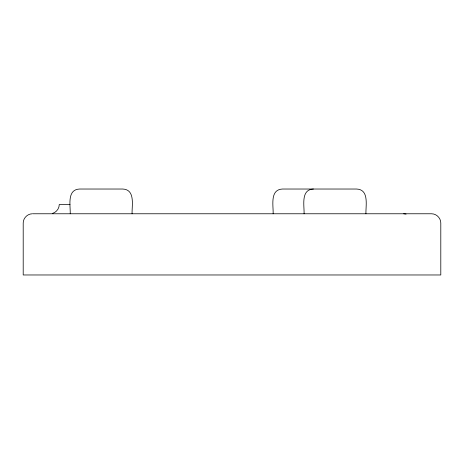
<?xml version="1.0" encoding="UTF-8"?>
<svg xmlns="http://www.w3.org/2000/svg" width="464" height="464" viewBox="0 0 464 464"><rect width="100%" height="100%" fill="white"/><g stroke="black" fill="none" stroke-linecap="round" stroke-linejoin="round"><path stroke-width="0.7" d="M52.391 213.457C56.353 212.373 59.247 208.597 59.27 204.491L70.006 204.491M32.48 213.771C27.515 213.742 23.171 218.086 23.2 223.051L23.2 274.972L440.8 274.972L440.8 223.051C440.829 218.086 436.485 213.742 431.52 213.771L33.089 213.771M313.432 189.028C300.608 189.527 304.372 205.656 304.077 213.771M403.68 213.771L406.081 214.09M365.939 213.771C365.644 205.656 369.408 189.527 356.584 189.028L282.501 189.028C269.671 189.527 273.441 205.656 273.139 213.771M132.083 213.771C131.788 205.656 135.552 189.527 122.728 189.028L79.576 189.028C66.752 189.527 70.516 205.656 70.221 213.771"/></g></svg>
